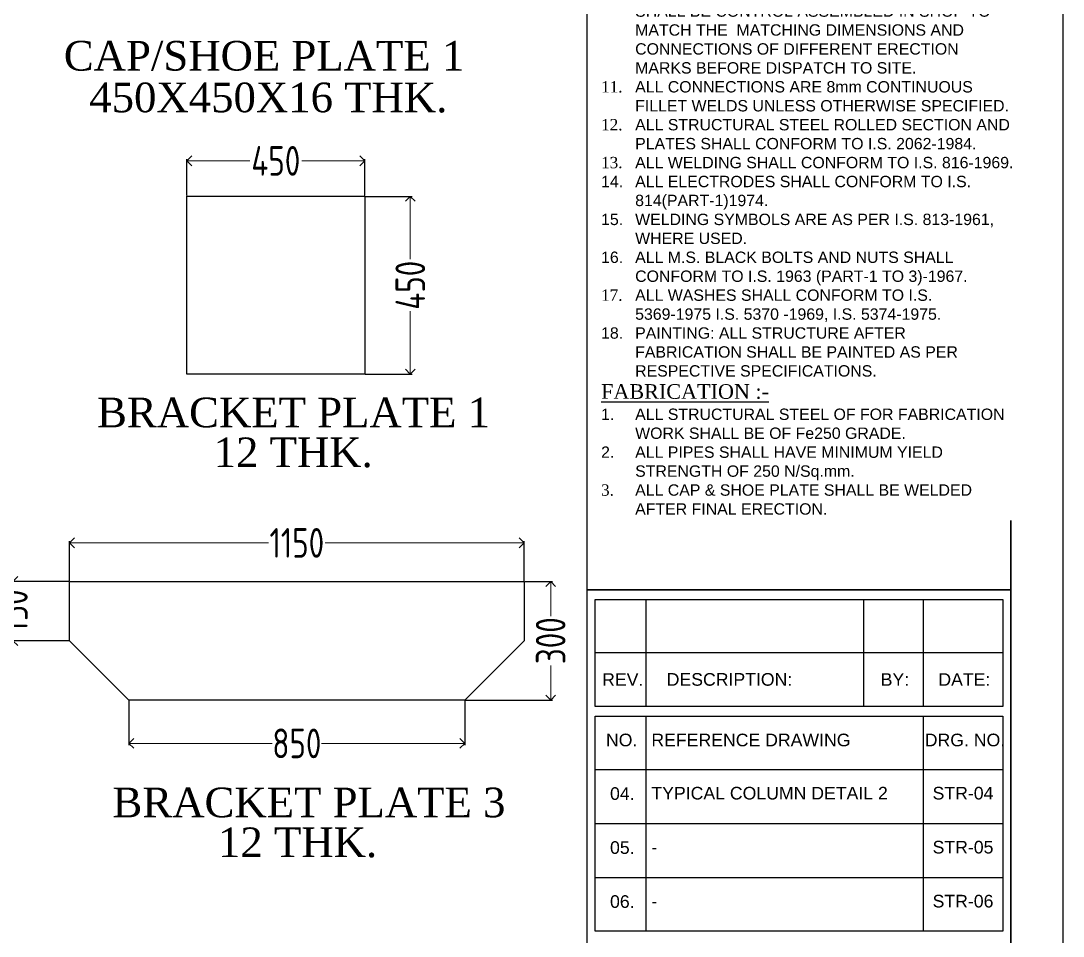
# Model space of a CAD drawing. Header units: millimetres. Extents: x 3470347 to 5996549, y -3470518 to 17149644.
# Drawn here: x 4711091 to 4721641, y 6610881 to 6620144 of the extents above; entities that cross this region are included whole.
import ezdxf

# ---------------------------------------------------------------- set-up
doc = ezdxf.new("R2010")
doc.units = ezdxf.units.MM
doc.header["$MEASUREMENT"] = 0
doc.header["$PDMODE"] = 35
doc.header["$PDSIZE"] = -5
doc.layers.get('0').update_dxf_attribs({"linetype": 'CONTINUOUS', "lineweight": 25})
doc.layers.get('DEFPOINTS').update_dxf_attribs({"linetype": 'CONTINUOUS', "lineweight": 25})
doc.layers.add('Grid', color=44, linetype='CONTINUOUS')
doc.layers.add('STR TEX', color=4, linetype='CONTINUOUS')
for name, color, linetype, lineweight in [('rDIMension', 1, 'CONTINUOUS', 18), ('rRCC 1', 3, 'CONTINUOUS', 25), ('SHEET', 7, 'CONTINUOUS', 15)]:
    doc.layers.add(name, color=color, linetype=linetype, lineweight=lineweight)
doc.styles.add('Aerial', font='times.ttf')
doc.styles.add('DIM', font='geniso.shx', dxfattribs={"width": 0.85})
doc.styles.add('JAINIL', font='times.ttf')
doc.dimstyles.new('ST-25', dxfattribs={"dimscale": 100, "dimtxt": 2.5, "dimasz": 2, "dimexe": 0.18, "dimexo": 0.0625, "dimgap": 0.2, "dimtad": 0, "dimdec": 0, "dimlfac": 0.25, "dimzin": 0, "dimdsep": 46, "dimtxsty": 'DIM', "dimblk": 'OPEN90', "dimcen": 0.09, "dimclrd": 256, "dimclrt": 7, "dimadec": 0, "dimazin": 0, "dimtfac": 1, "dimtdec": 0, "dimtofl": 0, "dimtmove": 0, "dimatfit": 3, "dimldrblk": 'OPEN90', "dimfxl": 1, "dimtolj": 1, "dimtzin": 0, "dimlwd": -1, "dimarcsym": 0})

# ---------------------------------------------------------------- blocks, each defined once
blk = doc.blocks.new('_Open90')
at = {"color": 0, "linetype": 'ByBlock', "lineweight": -2}
for p, q in [((0, 0), (-1, 0)), ((-0.5, 0.5), (0, 0)), ((0, 0), (-0.5, -0.5))]:
    blk.add_line(p, q, dxfattribs=at)
blk = doc.blocks.new('*D1431')
at = {"layer": 'DEFPOINTS', "color": 0}
for p in [(4712772, 6618727), (4712772, 6618368), (4714572, 6618368)]:
    blk.add_point(p, dxfattribs=at)
at = {"layer": 'rDIMension', "color": 0, "lineweight": -2}
for p, q in [((4712772, 6618375), (4712772, 6618745)), ((4714572, 6618375), (4714572, 6618745))]:
    blk.add_line(p, q, dxfattribs=at)
at = {"layer": 'rDIMension'}
for p, q in [((4712872, 6618727), (4713410, 6618727)), ((4714472, 6618727), (4713934, 6618727))]:
    blk.add_line(p, q, dxfattribs=at)
at = {"layer": 'rDIMension', "xscale": 100, "yscale": 100, "zscale": 100, "rotation": 180}
blk.add_blockref('_Open90', (4712772, 6618727), dxfattribs=at)
at = {"layer": 'rDIMension', "xscale": 100, "yscale": 100, "zscale": 100}
blk.add_blockref('_Open90', (4714572, 6618727), dxfattribs=at)
at = {"layer": 'rDIMension', "color": 7, "insert": (4713672, 6618727), "char_height": 300, "attachment_point": 5, "style": 'DIM'}
blk.add_mtext('\\A1;450', dxfattribs=at)
blk = doc.blocks.new('*D1432')
at = {"layer": 'DEFPOINTS', "color": 0}
for p in [(4714572, 6618368), (4714572, 6616568), (4715033, 6616568)]:
    blk.add_point(p, dxfattribs=at)
at = {"layer": 'rDIMension', "color": 0, "lineweight": -2}
for p, q in [((4714578, 6618368), (4715051, 6618368)), ((4714578, 6616568), (4715051, 6616568))]:
    blk.add_line(p, q, dxfattribs=at)
at = {"layer": 'rDIMension'}
for p, q in [((4715033, 6618268), (4715033, 6617731)), ((4715033, 6616668), (4715033, 6617206))]:
    blk.add_line(p, q, dxfattribs=at)
at = {"layer": 'rDIMension', "xscale": 100, "yscale": 100, "zscale": 100}
for p, rotation in [((4715033, 6618368), 90), ((4715033, 6616568), 270)]:
    blk.add_blockref('_Open90', p, dxfattribs=dict(at, rotation=rotation))
at = {"layer": 'rDIMension', "color": 7, "insert": (4715033, 6617468), "char_height": 300, "attachment_point": 5, "rotation": 90, "style": 'DIM'}
blk.add_mtext('\\A1;450', dxfattribs=at)
blk = doc.blocks.new('*D1433')
at = {"layer": 'DEFPOINTS', "color": 0}
for p in [(4716185, 6614861), (4711585, 6614471), (4716185, 6614471)]:
    blk.add_point(p, dxfattribs=at)
at = {"layer": 'rDIMension', "color": 0, "lineweight": -2}
for p, q in [((4711585, 6614477), (4711585, 6614879)), ((4716185, 6614477), (4716185, 6614879))]:
    blk.add_line(p, q, dxfattribs=at)
at = {"layer": 'rDIMension'}
for p, q in [((4711685, 6614861), (4713597, 6614861)), ((4716085, 6614861), (4714172, 6614861))]:
    blk.add_line(p, q, dxfattribs=at)
at = {"layer": 'rDIMension', "xscale": 100, "yscale": 100, "zscale": 100, "rotation": 180}
blk.add_blockref('_Open90', (4711585, 6614861), dxfattribs=at)
at = {"layer": 'rDIMension', "xscale": 100, "yscale": 100, "zscale": 100}
blk.add_blockref('_Open90', (4716185, 6614861), dxfattribs=at)
at = {"layer": 'rDIMension', "color": 7, "insert": (4713885, 6614861), "char_height": 300, "attachment_point": 5, "style": 'DIM'}
blk.add_mtext('\\A1;1150', dxfattribs=at)
blk = doc.blocks.new('*D1434')
at = {"layer": 'DEFPOINTS', "color": 0}
for p in [(4711585, 6614471), (4711010, 6613871), (4711585, 6613871)]:
    blk.add_point(p, dxfattribs=at)
at = {"layer": 'rDIMension'}
for p, q in [((4711010, 6614571), (4711010, 6614671)), ((4711010, 6613771), (4711010, 6613671))]:
    blk.add_line(p, q, dxfattribs=at)
at = {"layer": 'rDIMension', "color": 0, "lineweight": -2}
for p, q in [((4711578, 6614471), (4710992, 6614471)), ((4711578, 6613871), (4710992, 6613871))]:
    blk.add_line(p, q, dxfattribs=at)
at = {"layer": 'rDIMension', "xscale": 100, "yscale": 100, "zscale": 100}
for p, rotation in [((4711010, 6614471), 270), ((4711010, 6613871), 90)]:
    blk.add_blockref('_Open90', p, dxfattribs=dict(at, rotation=rotation))
at = {"layer": 'rDIMension', "color": 7, "insert": (4711010, 6614171), "char_height": 300, "attachment_point": 5, "rotation": 90, "style": 'DIM'}
blk.add_mtext('\\A1;150', dxfattribs=at)
blk = doc.blocks.new('*D1435')
at = {"layer": 'DEFPOINTS', "color": 0}
for p in [(4712185, 6613271), (4715585, 6613271), (4712185, 6612832)]:
    blk.add_point(p, dxfattribs=at)
at = {"layer": 'rDIMension', "color": 0, "lineweight": -2}
for p, q in [((4712185, 6613265), (4712185, 6612814)), ((4715585, 6613265), (4715585, 6612814))]:
    blk.add_line(p, q, dxfattribs=at)
at = {"layer": 'rDIMension'}
for p, q in [((4712285, 6612832), (4713635, 6612832)), ((4715485, 6612832), (4714134, 6612832))]:
    blk.add_line(p, q, dxfattribs=at)
at = {"layer": 'rDIMension', "xscale": 100, "yscale": 100, "zscale": 100, "rotation": 180}
blk.add_blockref('_Open90', (4712185, 6612832), dxfattribs=at)
at = {"layer": 'rDIMension', "xscale": 100, "yscale": 100, "zscale": 100}
blk.add_blockref('_Open90', (4715585, 6612832), dxfattribs=at)
at = {"layer": 'rDIMension', "color": 7, "insert": (4713885, 6612832), "char_height": 300, "attachment_point": 5, "style": 'DIM'}
blk.add_mtext('\\A1;850', dxfattribs=at)
blk = doc.blocks.new('*D1436')
at = {"layer": 'DEFPOINTS', "color": 0}
for p in [(4716185, 6614471), (4715585, 6613271), (4716454, 6613271)]:
    blk.add_point(p, dxfattribs=at)
at = {"layer": 'rDIMension', "color": 0, "lineweight": -2}
for p, q in [((4716191, 6614471), (4716472, 6614471)), ((4715591, 6613271), (4716472, 6613271))]:
    blk.add_line(p, q, dxfattribs=at)
at = {"layer": 'rDIMension'}
for p, q in [((4716454, 6614371), (4716454, 6614121)), ((4716454, 6613371), (4716454, 6613621))]:
    blk.add_line(p, q, dxfattribs=at)
at = {"layer": 'rDIMension', "xscale": 100, "yscale": 100, "zscale": 100}
for p, rotation in [((4716454, 6614471), 90), ((4716454, 6613271), 270)]:
    blk.add_blockref('_Open90', p, dxfattribs=dict(at, rotation=rotation))
at = {"layer": 'rDIMension', "color": 7, "insert": (4716454, 6613871), "char_height": 300, "attachment_point": 5, "rotation": 90, "style": 'DIM'}
blk.add_mtext('\\A1;300', dxfattribs=at)

msp = doc.modelspace()

# ---------------------------------------------------------------- linework, layer by layer
at = {"lineweight": 25}
for p, q in [((4717418.23, 6614289.43, 0), (4717418.23, 6613204.87, 0)), ((4719620.8, 6614289.43, 0), (4719620.8, 6613204.87, 0)), ((4720223.2, 6614289.43, 0), (4720223.2, 6613204.87, 0)), ((4716905.41, 6613751.21, 0), (4721031.35, 6613751.21, 0)), ((4717418.23, 6613107.32, 0), (4717418.23, 6610930.07, 0)), ((4720223.2, 6613107.32, 0), (4720223.2, 6610930.07, 0)), ((4716905.41, 6612569.1, 0), (4721031.35, 6612569.1, 0)), ((4716905.41, 6612022.76, 0), (4721031.35, 6612022.76, 0)), ((4716905.41, 6611476.42, 0), (4721031.35, 6611476.42, 0))]:
    msp.add_line(p, q, dxfattribs=at)
at = {"color": 192, "lineweight": 25, "elevation": 0}
msp.add_lwpolyline([(4701985.99, 6628875.21), (4701985.99, 6601077.16), (4721641.19, 6601077.16), (4721641.19, 6628875.21)], close=True, dxfattribs=at)
at = {"lineweight": 25, "elevation": 0}
for points in [[(4721112.69, 6614386.97), (4716824.07, 6614386.97), (4716824.07, 6628345.72), (4721112.69, 6628345.72)], [(4716824.07, 6614386.97), (4721112.69, 6614386.97), (4721112.69, 6601606.65), (4716824.07, 6601606.65)], [(4716905.41, 6614289.43), (4721031.35, 6614289.43), (4721031.35, 6613204.87), (4716905.41, 6613204.87)], [(4716905.41, 6613107.32), (4721031.35, 6613107.32), (4721031.35, 6610930.07), (4716905.41, 6610930.07)]]:
    msp.add_lwpolyline(points, close=True, dxfattribs=at)
at = {"elevation": 0}
msp.add_lwpolyline([(4714572.05, 6618368.4), (4714572.05, 6616568.4), (4712772.05, 6616568.4), (4712772.05, 6618368.4)], close=True, dxfattribs=at)
at = {"color": 3}
msp.add_lwpolyline([(4716184.58, 6614471.08), (4716184.58, 6613871.08), (4715584.58, 6613271.08), (4712184.58, 6613271.08), (4711584.58, 6613871.08), (4711584.58, 6614471.08)], close=True, dxfattribs=at)
at = {"layer": 'SHEET', "color": 220, "lineweight": 25, "elevation": 0}
msp.add_lwpolyline([(4702514.48, 6628345.72), (4702514.48, 6601606.65), (4721112.69, 6601606.65), (4721112.69, 6628345.72)], close=True, dxfattribs=at)

# ---------------------------------------------------------------- texts
at = {"layer": 'STR TEX', "color": 6, "lineweight": 25, "char_height": 127.9182, "attachment_point": 4, "style": 'JAINIL'}
for s, insert in [('\\pxql;{\\farial|b0|i0|c0|p0;\\C31;REV.}', (4716974.91, 6613478.61, 0)), ('\\pxql;{\\farial|b0|i0|c0|p0;\\C31;DESCRIPTION:}', (4717628.45, 6613478.61, 0)), ('\\pxql;{\\farial|b0|i0|c0|p0;\\C31;BY:}', (4719794.39, 6613478.61, 0)), ('\\pxql;{\\farial|b0|i0|c0|p0;\\C31;DATE:}', (4720378.25, 6613478.61, 0)), ('\\pxql;{\\farial|b0|i0|c0|p0;\\C31;NO.}', (4717013.66, 6612865.54, 0)), ('\\pxql;{\\farial|b0|i0|c0|p0;\\C31;REFERENCE DRAWING}', (4717473.46, 6612865.54, 0)), ('\\pxql;{\\farial|b0|i0|c0|p0;\\C31;DRG. NO.}', (4720240.31, 6612865.54, 0)), ('\\pxql;{\\farial|b0|i0|c0|p0;\\C22;04.}', (4717054.82, 6612323.26, 0)), ('\\pxql;{\\farial|b0|i0|c0|p0;\\C22;TYPICAL COLUMN DETAIL 2}', (4717473.46, 6612327.32, 0)), ('\\pxql;{\\farial|b0|i0|c0|p0;\\C22;STR-04}', (4720319.7, 6612327.32, 0)), ('\\pxql;{\\farial|b0|i0|c0|p0;\\C22;05.}', (4717054.82, 6611776.91, 0)), ('\\pxql;{\\farial|b0|i0|c0|p0;\\C22;STR-05}', (4720319.7, 6611780.97, 0)), ('\\pxql;{\\farial|b0|i0|c0|p0;\\C22;-}', (4717473.46, 6611780.97, 0)), ('\\pxql;{\\farial|b0|i0|c0|p0;\\C22;06.}', (4717054.82, 6611230.57, 0)), ('\\pxql;{\\farial|b0|i0|c0|p0;\\C22;STR-06}', (4720319.7, 6611234.63, 0)), ('\\pxql;{\\farial|b0|i0|c0|p0;\\C22;-}', (4717473.46, 6611234.63, 0))]:
    msp.add_mtext(s, dxfattribs=dict(at, insert=insert))

# ---------------------------------------------------------------- dimensions: what is measured, and where the dimension line sits
at = {"layer": 'rDIMension'}
for base, p1, p2, angle, picture, middle in [((4712772.05, 6618727.01, 0), (4714572.05, 6618368.4, 0), (4712772.05, 6618368.4, 0), 180, '*D1431', (4713672.05, 6618727.01, 0)), ((4715033.27, 6616568.4, 0), (4714572.05, 6618368.4, 0), (4714572.05, 6616568.4, 0), 90, '*D1432', (4715033.27, 6617468.4, 0)), ((4711010.38, 6613871.08), (4711584.58, 6614471.08), (4711584.58, 6613871.08), 90, '*D1434', (4711010.38, 6614171.08)), ((4716454.37, 6613271.08), (4716184.58, 6614471.08), (4715584.58, 6613271.08), 90, '*D1436', (4716454.37, 6613871.08))]:
    dim = msp.add_linear_dim(base=base, p1=p1, p2=p2, angle=angle, dimstyle='ST-25', override={"dimtxt": 3, "dimasz": 1, "dimblk": 'Open90'}, dxfattribs=at)
    dim.commit()
    dim.dimension.update_dxf_attribs({"geometry": picture, "text_midpoint": middle})
for base, p1, p2, picture, middle in [((4716184.58, 6614861), (4711584.58, 6614471.08), (4716184.58, 6614471.08), '*D1433', (4713884.58, 6614861)), ((4712184.58, 6612832.28), (4715584.58, 6613271.08), (4712184.58, 6613271.08), '*D1435', (4713884.58, 6612832.28))]:
    dim = msp.add_linear_dim(base=base, p1=p1, p2=p2, dimstyle='ST-25', override={"dimtxt": 3, "dimasz": 1, "dimblk": 'Open90'}, dxfattribs=at)
    dim.commit()
    dim.dimension.update_dxf_attribs({"geometry": picture, "text_midpoint": middle})

# ---------------------------------------------------------------- next in the draw order: texts
at = {"layer": 'Grid', "color": 7, "lineweight": 25, "insert": (4716964.27, 6628221.17, 0), "char_height": 114.9732, "attachment_point": 1, "style": 'Aerial', "bg_fill": 2}
msp.add_mtext_dynamic_manual_height_columns('{\\H1.035928x;\\L\\C71;IMPORTANT NOTES:-\\P\\H1.245572x;\\C4;GENERAL:-}\\P\\pxi-3,l3,t3;1.^ITHIS DRAWING IS TO BE READ IN CONJUNCTION WITH THE ARCHITECTURAL DRAWINGS AND OTHER INFRASTRUCTURAL ENGINEERING DRAWING.\\P2.^IALL DIMENSIONS AND LEVELS SHALL BE CHECKED & CO-RELATED WITH ARCHITECTURAL / INFRASTRUCTURAL ENGINEERING DRAWINGS.\\P3.^I{\\C0;THIS SET OF DRAWINGS IS THE PROPERTY OF PARSHWA CONSULTANCY NOT TO BE USED OR COPIED WITHOUT HIS PRIOR PERMISSION.\\P4.^ICONTRACTOR SHALL BE FULLY RESPONSIBLE FOR ALL TEMPORARY WORKS INCLUDING PLANKING AND STRUTTING OF TRENCHES AND PLANKING AND SHORING OF WALLS AND BUILDINGS ADJACENT TO ANY EXCAVATIONS.\\P5.^ISTRUCTURAL ENGINEER IS NOT RESPONSIBLE FOR QUALITY & QUANTITY  OF MATERIAL MISUNDERSTANDING OF DRAWINGS ,CURING, SCAFFOLDING, WELDING, FABRICATION AND QUALITY  AND SUPERVISION OF WORK.}\\P6.^IIF THERE IS ANY DISCREPANCY, BETWEEN THIS AND ARCHITECTURAL / INFRASTRUCTURAL DRAWINGS,SHALL BE BROUGHT TO US IMMEDIATELY PRIOR TO \\A1;EXECUTION OF WORK.\\P7.^IUNLESS OTHERWISE STATED, ALL DIMENSIONS ARE IN MILLIMETERS AND ALL LEVELS ARE IN METERS.\\P8.^IONLY WRITTEN DIMENSIONS ARE TO BE FOLLOWED INSTEAD OF SCALED DIMENSIONS.\\P9.^I\\A0;\\C0;THE CLIENT WILL BE FULLY RESPONSIBLE FOR CONSTRUCTION, SUPERVISION AND SHALL ENGAGE FULL TIME TECHNICALLY QUALIFIED ENGINEER ON SITE.\\P\\A1;\\C7;10.^I\\A0;\\fArial|b0|i0|c0|p34;ALL THE STRUCTURES AFTER FABRICATION SHALL BE CONTROL ASSEMBLED IN SHOP TO MATCH THE  MATCHING DIMENSIONS AND CONNECTIONS OF DIFFERENT ERECTION MARKS BEFORE DISPATCH TO SITE.\\P\\A1;\\fTimes New Roman|b0|i0|c0|p18;11.^I\\A0;\\fArial|b0|i0|c0|p34;ALL CONNECTIONS ARE 8mm CONTINUOUS FILLET WELDS UNLESS OTHERWISE SPECIFIED.\\P\\A1;\\fTimes New Roman|b0|i0|c0|p18;12.^I\\A0;\\fArial|b0|i0|c0|p34;ALL STRUCTURAL STEEL ROLLED SECTION AND PLATES SHALL CONFORM TO I.S. 2062-1984.\\P\\A1;\\fTimes New Roman|b0|i0|c0|p18;13.^I\\A0;\\fArial|b0|i0|c0|p34;ALL WELDING SHALL CONFORM TO I.S. 816-1969.\\P14.^IALL ELECTRODES SHALL CONFORM TO I.S. 814(PART-1)1974.\\P15.^IWELDING SYMBOLS ARE AS PER I.S. 813-1961, WHERE USED.\\P16.^IALL M.S. BLACK BOLTS AND NUTS SHALL CONFORM TO I.S. 1963 (PART-1 TO 3)-1967.\\P\\A1;\\fTimes New Roman|b0|i0|c0|p18;17.^I\\A0;\\fArial|b0|i0|c0|p34;ALL WASHES SHALL CONFORM TO I.S. 5369-1975 I.S. 5370 -1969, I.S. 5374-1975.\\P18.^IPAINTING: ALL STRUCTURE AFTER FABRICATION SHALL BE PAINTED AS PER RESPECTIVE SPECIFICATIONS.\\P\\pi0,l0,tz;\\A1;\\fTimes New Roman|b0|i0|c0|p18;\\H1.290323x;\\L\\C4;FABRICATION :-\\P\\pi-3,l3,t3;\\fArial|b0|i0|c0|p34;\\H0.775x;\\l\\C7;1.^I\\A0;ALL STRUCTURAL STEEL OF FOR FABRICATION WORK SHALL BE OF Fe250 GRADE.\\P2.^IALL PIPES SHALL HAVE MINIMUM YIELD STRENGTH OF 250 N/Sq.mm.\\P\\fTimes New Roman|b0|i0|c0|p18;3.^I\\fArial|b0|i0|c0|p34;ALL CAP & SHOE PLATE SHALL BE WELDED AFTER FINAL ERECTION.', width=4145.868, gutter_width=411.57, heights=[38057.4], dxfattribs=at)
at = {"layer": 'rRCC 1', "color": 7, "char_height": 300, "line_spacing_factor": 0.709091, "style": 'JAINIL', "bg_fill": 2}
for s, insert, attachment_point in [('\\A1;CAP/SHOE PLATE 1', (4711526.37, 6619788.63, 0), 4), ('\\A1;BRACKET PLATE 1', (4715840.23, 6616178.89, 0), 6), ('\\A1;BRACKET PLATE 3', (4712018.8, 6612232.4, 0), 4)]:
    msp.add_mtext(s, dxfattribs=dict(at, insert=insert, attachment_point=attachment_point))

# ---------------------------------------------------------------- next in the draw order: texts
for s, insert, attachment_point in [('\\A1;450X450X16 THK.', (4711783.74, 6619365.73, 0), 4), ('\\A1;12 THK.', (4714653.42, 6615774.41, 0), 6), ('\\A1;12 THK.', (4713087.1, 6611827.91, 0), 4)]:
    msp.add_mtext(s, dxfattribs=dict(at, insert=insert, attachment_point=attachment_point))

doc.saveas('drawing.dxf')
